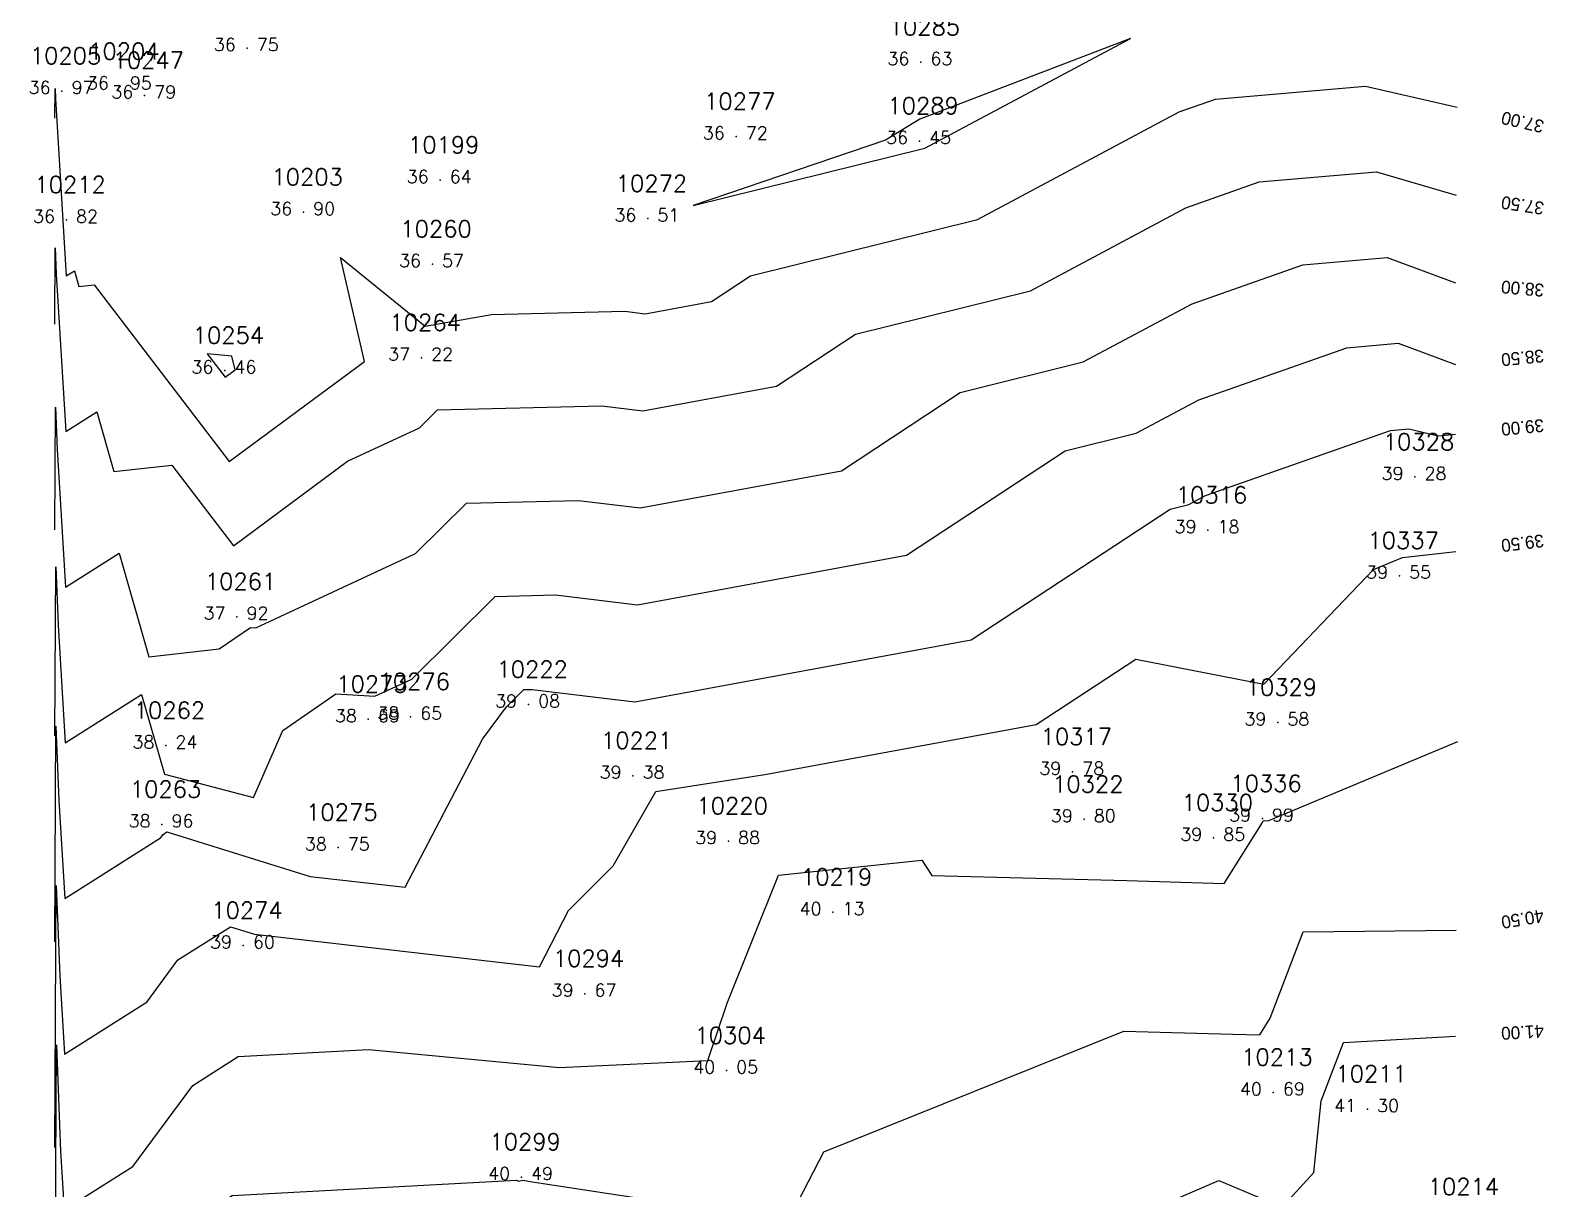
# Model space of a CAD drawing. Header units: millimetres. Extents: x 1412565 to 1412813, y 4931476 to 4931699.
# Drawn here: x 1412564.72 to 1412588.33, y 4931667.24 to 4931685.31 of the extents above; entities that cross this region are included whole.
import ezdxf
from ezdxf.enums import TextEntityAlignment as Align

# ---------------------------------------------------------------- set-up
doc = ezdxf.new("R2010")
doc.units = ezdxf.units.MM
for name, color, linetype in [('CIVIL', 50, 'Continuous'), ('CIVIL-DRAW', 80, 'Continuous'), ('CIVIL-NONAME', 130, 'Continuous'), ('CIVIL-TEXT', 240, 'Continuous'), ('CIVIL-Z', 50, 'Continuous'), ('Tcontours0', 7, 'Continuous'), ('Tcontours1', 7, 'Continuous'), ('Tcontours2', 7, 'Continuous')]:
    doc.layers.add(name, color=color, linetype=linetype)
doc.styles.add('CIVILCADMAIN', font='TXT.SHX')
doc.styles.add('MAVAT_HebTXT', font='hebtxt.shx')
doc.styles.get("Standard").update_dxf_attribs({"font": 'arial.ttf'})

# ---------------------------------------------------------------- blocks, each defined once
blk = doc.blocks.new('CIVIL-ZZ')
at = {"layer": 'CIVIL-DRAW'}
blk.add_point((0, 0), dxfattribs=at)
at = {"layer": 'CIVIL-NONAME'}
blk.add_attdef('NAME', text='', height=1.8, dxfattribs=at).set_placement((0, 2.1), align=Align.CENTER)
at = {"layer": 'CIVIL-TEXT', "flags": 8}
blk.add_attdef('TEXT', text='', height=2, dxfattribs=at).set_placement((0.2, -3.3), align=Align.CENTER)
at = {"layer": 'CIVIL-Z'}
blk.add_attdef('Z1', text='', height=1.6, dxfattribs=at).set_placement((-0.75, -0.225), align=Align.RIGHT)
blk.add_attdef('Z2', (0.75, -0.225), '', height=1.6, dxfattribs=at)

msp = doc.modelspace()

# ---------------------------------------------------------------- linework, layer by layer
at = {"layer": 'Tcontours0', "elevation": 40}
msp.add_lwpolyline([(1412565.097, 4931664.669), (1412565.124, 4931669.482), (1412565.19, 4931667.82), (1412565.246, 4931666.907), (1412566.134, 4931667.472), (1412566.317, 4931667.585), (1412567.251, 4931668.848), (1412567.962, 4931669.298), (1412569.991, 4931669.408), (1412572.972, 4931669.129), (1412575.289, 4931669.238), (1412575.589, 4931670.133), (1412576.392, 4931672.127), (1412578.629, 4931672.363), (1412578.784, 4931672.121), (1412581.823, 4931672.043), (1412583.346, 4931672.001), (1412583.942, 4931672.949), (1412583.953, 4931672.975), (1412584.039, 4931672.98), (1412586.988, 4931674.212)], dxfattribs=at)
at = {"layer": 'Tcontours1'}
for points, elevation in [([(1412565.1, 4931683.935), (1412565.102, 4931684.399), (1412565.109, 4931684.239), (1412565.278, 4931681.476), (1412565.405, 4931681.557), (1412565.476, 4931681.311), (1412565.715, 4931681.337), (1412567.82, 4931678.58), (1412569.931, 4931680.142), (1412569.555, 4931681.761), (1412570.878, 4931680.694), (1412571.914, 4931680.872), (1412573.995, 4931680.925), (1412574.311, 4931680.886), (1412575.343, 4931681.077), (1412575.954, 4931681.478), (1412579.497, 4931682.357), (1412582.641, 4931684.034), (1412583.209, 4931684.233), (1412585.551, 4931684.437), (1412586.977, 4931684.11)], 37), ([(1412565.099, 4931677.513), (1412565.109, 4931679.427), (1412565.136, 4931678.766), (1412565.267, 4931676.62), (1412566.102, 4931677.15), (1412566.568, 4931675.536), (1412567.662, 4931675.657), (1412568.153, 4931675.994), (1412568.237, 4931675.989), (1412570.727, 4931677.145), (1412571.52, 4931677.931), (1412573.272, 4931677.975), (1412574.231, 4931677.858), (1412577.371, 4931678.438), (1412579.227, 4931679.658), (1412581.145, 4931680.134), (1412582.847, 4931681.041), (1412584.573, 4931681.649), (1412585.889, 4931681.763), (1412586.954, 4931681.367)], 38), ([(1412565.098, 4931671.091), (1412565.117, 4931674.454), (1412565.163, 4931673.293), (1412565.257, 4931671.763), (1412566.746, 4931672.71), (1412566.753, 4931672.715), (1412566.788, 4931672.763), (1412566.849, 4931672.802), (1412569.085, 4931672.11), (1412570.566, 4931671.94), (1412571.77, 4931674.249), (1412572.148, 4931674.755), (1412572.418, 4931675.023), (1412572.548, 4931675.026), (1412574.15, 4931674.831), (1412579.399, 4931675.799), (1412582.501, 4931677.838), (1412582.793, 4931677.91), (1412583.053, 4931678.049), (1412585.938, 4931679.064), (1412586.226, 4931679.089), (1412586.684, 4931678.984), (1412586.955, 4931679.01)], 39), ([(1412565.096, 4931658.247), (1412565.131, 4931664.51), (1412565.217, 4931662.347), (1412565.235, 4931662.051), (1412565.523, 4931662.234), (1412565.882, 4931662.456), (1412567.713, 4931664.933), (1412567.766, 4931664.966), (1412568.378, 4931665), (1412569.139, 4931664.591), (1412570.045, 4931664.17), (1412570.235, 4931664.396), (1412570.61, 4931664.325), (1412573.542, 4931664.87), (1412576.342, 4931664.406), (1412577.27, 4931664.396), (1412577.769, 4931664.856), (1412578.011, 4931665.108), (1412583.259, 4931667.364), (1412584.251, 4931666.951), (1412584.744, 4931667.491), (1412584.857, 4931668.608), (1412585.204, 4931669.517), (1412586.952, 4931669.618)], 41)]:
    msp.add_lwpolyline(points, dxfattribs=dict(at, elevation=elevation))
at = {"layer": 'Tcontours2'}
for points, elevation in [([(1412575.057, 4931682.572), (1412578.672, 4931683.469), (1412581.882, 4931685.18), (1412578.596, 4931683.922), (1412578.06, 4931683.593), (1412575.057, 4931682.572)], 36.5), ([(1412565.099, 4931680.724), (1412565.106, 4931681.913), (1412565.122, 4931681.502), (1412565.273, 4931679.048), (1412565.753, 4931679.354), (1412566.022, 4931678.423), (1412566.924, 4931678.523), (1412567.885, 4931677.265), (1412569.668, 4931678.584), (1412570.787, 4931679.104), (1412571.071, 4931679.386), (1412573.634, 4931679.45), (1412574.271, 4931679.372), (1412576.357, 4931679.757), (1412577.591, 4931680.568), (1412580.321, 4931681.245), (1412582.744, 4931682.537), (1412583.891, 4931682.941), (1412585.72, 4931683.1), (1412586.962, 4931682.734)], 37.5), ([(1412565.098, 4931674.302), (1412565.113, 4931676.94), (1412565.149, 4931676.029), (1412565.262, 4931674.192), (1412566.45, 4931674.947), (1412566.808, 4931673.706), (1412568.201, 4931673.339), (1412568.656, 4931674.387), (1412569.484, 4931674.955), (1412570.093, 4931674.921), (1412570.668, 4931675.187), (1412571.969, 4931676.477), (1412572.91, 4931676.501), (1412574.191, 4931676.345), (1412578.385, 4931677.118), (1412580.864, 4931678.748), (1412581.969, 4931679.022), (1412582.95, 4931679.545), (1412585.256, 4931680.356), (1412586.057, 4931680.426), (1412586.955, 4931680.096)], 38.5), ([(1412567.476, 4931680.261), (1412567.755, 4931679.895), (1412567.912, 4931680.011), (1412567.862, 4931680.225), (1412567.476, 4931680.261)], 36.5), ([(1412565.097, 4931667.88), (1412565.12, 4931671.968), (1412565.176, 4931670.556), (1412565.251, 4931669.335), (1412566.44, 4931670.091), (1412566.535, 4931670.15), (1412567.02, 4931670.806), (1412567.842, 4931671.325), (1412568.214, 4931671.21), (1412572.659, 4931670.701), (1412573.116, 4931671.579), (1412573.81, 4931672.273), (1412574.478, 4931673.435), (1412576.178, 4931673.698), (1412580.412, 4931674.479), (1412581.965, 4931675.499), (1412583.962, 4931675.11), (1412585.676, 4931676.896), (1412586.124, 4931677.085), (1412586.958, 4931677.177)], 39.5), ([(1412565.096, 4931661.458), (1412565.127, 4931666.996), (1412565.203, 4931665.083), (1412565.241, 4931664.479), (1412565.829, 4931664.853), (1412566.1, 4931665.02), (1412567.482, 4931666.891), (1412567.864, 4931667.132), (1412572.302, 4931667.373), (1412572.331, 4931667.357), (1412572.403, 4931667.37), (1412572.581, 4931667.34), (1412576.54, 4931666.736), (1412577.096, 4931667.812), (1412581.779, 4931669.693), (1412583.48, 4931669.649), (1412583.9, 4931669.638), (1412584.064, 4931669.899), (1412584.578, 4931671.246), (1412586.964, 4931671.272)], 40.5)]:
    msp.add_lwpolyline(points, dxfattribs=dict(at, elevation=elevation))

# ---------------------------------------------------------------- block references
at = {"layer": 'CIVIL'}
ref = msp.add_blockref('CIVIL-ZZ', (1412568.1, 4931685.03, 36.75), dxfattribs=dict(at, xscale=0.2, yscale=0.2))
ref.add_attrib('Z2', '75', (1412568.25, 4931684.985), dxfattribs={"layer": 'CIVIL-Z', "height": 0.2, "style": 'CIVILCADMAIN'})
ref.add_attrib('Z1', '36', (1412567.58, 4931684.985), dxfattribs={"layer": 'CIVIL-Z', "height": 0.2, "style": 'CIVILCADMAIN'})
ref.add_attrib('NAME', '10198', (1412567.6, 4931685.45), dxfattribs={"layer": 'CIVIL-NONAME', "height": 0.26, "style": 'CIVILCADMAIN'})
ref = msp.add_blockref('CIVIL-ZZ', (1412578.61, 4931684.81, 36.63), dxfattribs=dict(at, xscale=0.2, yscale=0.2))
ref.add_attrib('Z2', '63', (1412578.76, 4931684.765), dxfattribs={"layer": 'CIVIL-Z', "height": 0.2, "style": 'CIVILCADMAIN'})
ref.add_attrib('Z1', '36', (1412578.09, 4931684.765), dxfattribs={"layer": 'CIVIL-Z', "height": 0.2, "style": 'CIVILCADMAIN'})
ref.add_attrib('NAME', '10285', (1412578.11, 4931685.23), dxfattribs={"layer": 'CIVIL-NONAME', "height": 0.26, "style": 'CIVILCADMAIN'})
ref = msp.add_blockref('CIVIL-ZZ', (1412565.21, 4931684.36, 36.97), dxfattribs=dict(at, xscale=0.2, yscale=0.2))
ref.add_attrib('Z2', '97', (1412565.36, 4931684.315), dxfattribs={"layer": 'CIVIL-Z', "height": 0.2, "style": 'CIVILCADMAIN'})
ref.add_attrib('Z1', '36', (1412564.69, 4931684.315), dxfattribs={"layer": 'CIVIL-Z', "height": 0.2, "style": 'CIVILCADMAIN'})
ref.add_attrib('NAME', '10205', (1412564.71, 4931684.78), dxfattribs={"layer": 'CIVIL-NONAME', "height": 0.26, "style": 'CIVILCADMAIN'})
ref = msp.add_blockref('CIVIL-ZZ', (1412566.12, 4931684.43, 36.95), dxfattribs=dict(at, xscale=0.2, yscale=0.2))
ref.add_attrib('Z2', '95', (1412566.27, 4931684.385), dxfattribs={"layer": 'CIVIL-Z', "height": 0.2, "style": 'CIVILCADMAIN'})
ref.add_attrib('Z1', '36', (1412565.6, 4931684.385), dxfattribs={"layer": 'CIVIL-Z', "height": 0.2, "style": 'CIVILCADMAIN'})
ref.add_attrib('NAME', '10204', (1412565.62, 4931684.85), dxfattribs={"layer": 'CIVIL-NONAME', "height": 0.26, "style": 'CIVILCADMAIN'})
ref = msp.add_blockref('CIVIL-ZZ', (1412566.5, 4931684.29, 36.79), dxfattribs=dict(at, xscale=0.2, yscale=0.2))
ref.add_attrib('Z2', '79', (1412566.65, 4931684.245), dxfattribs={"layer": 'CIVIL-Z', "height": 0.2, "style": 'CIVILCADMAIN'})
ref.add_attrib('Z1', '36', (1412565.98, 4931684.245), dxfattribs={"layer": 'CIVIL-Z', "height": 0.2, "style": 'CIVILCADMAIN'})
ref.add_attrib('NAME', '10247', (1412566, 4931684.71), dxfattribs={"layer": 'CIVIL-NONAME', "height": 0.26, "style": 'CIVILCADMAIN'})
ref = msp.add_blockref('CIVIL-ZZ', (1412575.73, 4931683.65, 36.72), dxfattribs=dict(at, xscale=0.2, yscale=0.2))
ref.add_attrib('Z2', '72', (1412575.88, 4931683.605), dxfattribs={"layer": 'CIVIL-Z', "height": 0.2, "style": 'CIVILCADMAIN'})
ref.add_attrib('Z1', '36', (1412575.21, 4931683.605), dxfattribs={"layer": 'CIVIL-Z', "height": 0.2, "style": 'CIVILCADMAIN'})
ref.add_attrib('NAME', '10277', (1412575.23, 4931684.07), dxfattribs={"layer": 'CIVIL-NONAME', "height": 0.26, "style": 'CIVILCADMAIN'})
ref = msp.add_blockref('CIVIL-ZZ', (1412578.59, 4931683.58, 36.45), dxfattribs=dict(at, xscale=0.2, yscale=0.2))
ref.add_attrib('Z2', '45', (1412578.74, 4931683.535), dxfattribs={"layer": 'CIVIL-Z', "height": 0.2, "style": 'CIVILCADMAIN'})
ref.add_attrib('Z1', '36', (1412578.07, 4931683.535), dxfattribs={"layer": 'CIVIL-Z', "height": 0.2, "style": 'CIVILCADMAIN'})
ref.add_attrib('NAME', '10289', (1412578.09, 4931684), dxfattribs={"layer": 'CIVIL-NONAME', "height": 0.26, "style": 'CIVILCADMAIN'})
ref = msp.add_blockref('CIVIL-ZZ', (1412571.11, 4931682.97, 36.64), dxfattribs=dict(at, xscale=0.2, yscale=0.2))
ref.add_attrib('Z2', '64', (1412571.26, 4931682.925), dxfattribs={"layer": 'CIVIL-Z', "height": 0.2, "style": 'CIVILCADMAIN'})
ref.add_attrib('Z1', '36', (1412570.59, 4931682.925), dxfattribs={"layer": 'CIVIL-Z', "height": 0.2, "style": 'CIVILCADMAIN'})
ref.add_attrib('NAME', '10199', (1412570.61, 4931683.39), dxfattribs={"layer": 'CIVIL-NONAME', "height": 0.26, "style": 'CIVILCADMAIN'})
ref = msp.add_blockref('CIVIL-ZZ', (1412568.98, 4931682.47, 36.9), dxfattribs=dict(at, xscale=0.2, yscale=0.2))
ref.add_attrib('Z2', '90', (1412569.13, 4931682.425), dxfattribs={"layer": 'CIVIL-Z', "height": 0.2, "style": 'CIVILCADMAIN'})
ref.add_attrib('Z1', '36', (1412568.46, 4931682.425), dxfattribs={"layer": 'CIVIL-Z', "height": 0.2, "style": 'CIVILCADMAIN'})
ref.add_attrib('NAME', '10203', (1412568.48, 4931682.89), dxfattribs={"layer": 'CIVIL-NONAME', "height": 0.26, "style": 'CIVILCADMAIN'})
ref = msp.add_blockref('CIVIL-ZZ', (1412565.28, 4931682.35, 36.82), dxfattribs=dict(at, xscale=0.2, yscale=0.2))
ref.add_attrib('Z2', '82', (1412565.43, 4931682.305), dxfattribs={"layer": 'CIVIL-Z', "height": 0.2, "style": 'CIVILCADMAIN'})
ref.add_attrib('Z1', '36', (1412564.76, 4931682.305), dxfattribs={"layer": 'CIVIL-Z', "height": 0.2, "style": 'CIVILCADMAIN'})
ref.add_attrib('NAME', '10212', (1412564.78, 4931682.77), dxfattribs={"layer": 'CIVIL-NONAME', "height": 0.26, "style": 'CIVILCADMAIN'})
ref = msp.add_blockref('CIVIL-ZZ', (1412574.35, 4931682.37, 36.51), dxfattribs=dict(at, xscale=0.2, yscale=0.2))
ref.add_attrib('Z2', '51', (1412574.5, 4931682.325), dxfattribs={"layer": 'CIVIL-Z', "height": 0.2, "style": 'CIVILCADMAIN'})
ref.add_attrib('Z1', '36', (1412573.83, 4931682.325), dxfattribs={"layer": 'CIVIL-Z', "height": 0.2, "style": 'CIVILCADMAIN'})
ref.add_attrib('NAME', '10272', (1412573.85, 4931682.79), dxfattribs={"layer": 'CIVIL-NONAME', "height": 0.26, "style": 'CIVILCADMAIN'})
ref = msp.add_blockref('CIVIL-ZZ', (1412570.99, 4931681.66, 36.57), dxfattribs=dict(at, xscale=0.2, yscale=0.2))
ref.add_attrib('Z2', '57', (1412571.14, 4931681.615), dxfattribs={"layer": 'CIVIL-Z', "height": 0.2, "style": 'CIVILCADMAIN'})
ref.add_attrib('Z1', '36', (1412570.47, 4931681.615), dxfattribs={"layer": 'CIVIL-Z', "height": 0.2, "style": 'CIVILCADMAIN'})
ref.add_attrib('NAME', '10260', (1412570.49, 4931682.08), dxfattribs={"layer": 'CIVIL-NONAME', "height": 0.26, "style": 'CIVILCADMAIN'})
ref = msp.add_blockref('CIVIL-ZZ', (1412570.82, 4931680.2, 37.22), dxfattribs=dict(at, xscale=0.2, yscale=0.2))
ref.add_attrib('Z2', '22', (1412570.97, 4931680.155), dxfattribs={"layer": 'CIVIL-Z', "height": 0.2, "style": 'CIVILCADMAIN'})
ref.add_attrib('Z1', '37', (1412570.3, 4931680.155), dxfattribs={"layer": 'CIVIL-Z', "height": 0.2, "style": 'CIVILCADMAIN'})
ref.add_attrib('NAME', '10264', (1412570.32, 4931680.62), dxfattribs={"layer": 'CIVIL-NONAME', "height": 0.26, "style": 'CIVILCADMAIN'})
ref = msp.add_blockref('CIVIL-ZZ', (1412567.75, 4931680, 36.46), dxfattribs=dict(at, xscale=0.2, yscale=0.2))
ref.add_attrib('Z2', '46', (1412567.9, 4931679.955), dxfattribs={"layer": 'CIVIL-Z', "height": 0.2, "style": 'CIVILCADMAIN'})
ref.add_attrib('Z1', '36', (1412567.23, 4931679.955), dxfattribs={"layer": 'CIVIL-Z', "height": 0.2, "style": 'CIVILCADMAIN'})
ref.add_attrib('NAME', '10254', (1412567.25, 4931680.42), dxfattribs={"layer": 'CIVIL-NONAME', "height": 0.26, "style": 'CIVILCADMAIN'})
ref = msp.add_blockref('CIVIL-ZZ', (1412586.32, 4931678.34, 39.28), dxfattribs=dict(at, xscale=0.2, yscale=0.2))
ref.add_attrib('Z2', '28', (1412586.47, 4931678.295), dxfattribs={"layer": 'CIVIL-Z', "height": 0.2, "style": 'CIVILCADMAIN'})
ref.add_attrib('Z1', '39', (1412585.8, 4931678.295), dxfattribs={"layer": 'CIVIL-Z', "height": 0.2, "style": 'CIVILCADMAIN'})
ref.add_attrib('NAME', '10328', (1412585.82, 4931678.76), dxfattribs={"layer": 'CIVIL-NONAME', "height": 0.26, "style": 'CIVILCADMAIN'})
ref = msp.add_blockref('CIVIL-ZZ', (1412583.09, 4931677.51, 39.18), dxfattribs=dict(at, xscale=0.2, yscale=0.2))
ref.add_attrib('Z2', '18', (1412583.24, 4931677.465), dxfattribs={"layer": 'CIVIL-Z', "height": 0.2, "style": 'CIVILCADMAIN'})
ref.add_attrib('Z1', '39', (1412582.57, 4931677.465), dxfattribs={"layer": 'CIVIL-Z', "height": 0.2, "style": 'CIVILCADMAIN'})
ref.add_attrib('NAME', '10316', (1412582.59, 4931677.93), dxfattribs={"layer": 'CIVIL-NONAME', "height": 0.26, "style": 'CIVILCADMAIN'})
ref = msp.add_blockref('CIVIL-ZZ', (1412586.08, 4931676.8, 39.55), dxfattribs=dict(at, xscale=0.2, yscale=0.2))
ref.add_attrib('Z2', '55', (1412586.23, 4931676.755), dxfattribs={"layer": 'CIVIL-Z', "height": 0.2, "style": 'CIVILCADMAIN'})
ref.add_attrib('Z1', '39', (1412585.56, 4931676.755), dxfattribs={"layer": 'CIVIL-Z', "height": 0.2, "style": 'CIVILCADMAIN'})
ref.add_attrib('NAME', '10337', (1412585.58, 4931677.22), dxfattribs={"layer": 'CIVIL-NONAME', "height": 0.26, "style": 'CIVILCADMAIN'})
ref = msp.add_blockref('CIVIL-ZZ', (1412567.94, 4931676.16, 37.92), dxfattribs=dict(at, xscale=0.2, yscale=0.2))
ref.add_attrib('Z2', '92', (1412568.09, 4931676.115), dxfattribs={"layer": 'CIVIL-Z', "height": 0.2, "style": 'CIVILCADMAIN'})
ref.add_attrib('Z1', '37', (1412567.42, 4931676.115), dxfattribs={"layer": 'CIVIL-Z', "height": 0.2, "style": 'CIVILCADMAIN'})
ref.add_attrib('NAME', '10261', (1412567.44, 4931676.58), dxfattribs={"layer": 'CIVIL-NONAME', "height": 0.26, "style": 'CIVILCADMAIN'})
ref = msp.add_blockref('CIVIL-ZZ', (1412570.65, 4931674.6, 38.65), dxfattribs=dict(at, xscale=0.2, yscale=0.2))
ref.add_attrib('Z2', '65', (1412570.8, 4931674.555), dxfattribs={"layer": 'CIVIL-Z', "height": 0.2, "style": 'CIVILCADMAIN'})
ref.add_attrib('Z1', '38', (1412570.13, 4931674.555), dxfattribs={"layer": 'CIVIL-Z', "height": 0.2, "style": 'CIVILCADMAIN'})
ref.add_attrib('NAME', '10276', (1412570.15, 4931675.02), dxfattribs={"layer": 'CIVIL-NONAME', "height": 0.26, "style": 'CIVILCADMAIN'})
ref = msp.add_blockref('CIVIL-ZZ', (1412572.49, 4931674.79, 39.08), dxfattribs=dict(at, xscale=0.2, yscale=0.2))
ref.add_attrib('Z2', '08', (1412572.64, 4931674.745), dxfattribs={"layer": 'CIVIL-Z', "height": 0.2, "style": 'CIVILCADMAIN'})
ref.add_attrib('Z1', '39', (1412571.97, 4931674.745), dxfattribs={"layer": 'CIVIL-Z', "height": 0.2, "style": 'CIVILCADMAIN'})
ref.add_attrib('NAME', '10222', (1412571.99, 4931675.21), dxfattribs={"layer": 'CIVIL-NONAME', "height": 0.26, "style": 'CIVILCADMAIN'})
ref = msp.add_blockref('CIVIL-ZZ', (1412569.99, 4931674.56, 38.69), dxfattribs=dict(at, xscale=0.2, yscale=0.2))
ref.add_attrib('Z2', '69', (1412570.14, 4931674.515), dxfattribs={"layer": 'CIVIL-Z', "height": 0.2, "style": 'CIVILCADMAIN'})
ref.add_attrib('Z1', '38', (1412569.47, 4931674.515), dxfattribs={"layer": 'CIVIL-Z', "height": 0.2, "style": 'CIVILCADMAIN'})
ref.add_attrib('NAME', '10273', (1412569.49, 4931674.98), dxfattribs={"layer": 'CIVIL-NONAME', "height": 0.26, "style": 'CIVILCADMAIN'})
ref = msp.add_blockref('CIVIL-ZZ', (1412584.18, 4931674.51, 39.58), dxfattribs=dict(at, xscale=0.2, yscale=0.2))
ref.add_attrib('Z2', '58', (1412584.33, 4931674.465), dxfattribs={"layer": 'CIVIL-Z', "height": 0.2, "style": 'CIVILCADMAIN'})
ref.add_attrib('Z1', '39', (1412583.66, 4931674.465), dxfattribs={"layer": 'CIVIL-Z', "height": 0.2, "style": 'CIVILCADMAIN'})
ref.add_attrib('NAME', '10329', (1412583.68, 4931674.93), dxfattribs={"layer": 'CIVIL-NONAME', "height": 0.26, "style": 'CIVILCADMAIN'})
ref = msp.add_blockref('CIVIL-ZZ', (1412566.83, 4931674.15, 38.24), dxfattribs=dict(at, xscale=0.2, yscale=0.2))
ref.add_attrib('Z2', '24', (1412566.98, 4931674.105), dxfattribs={"layer": 'CIVIL-Z', "height": 0.2, "style": 'CIVILCADMAIN'})
ref.add_attrib('Z1', '38', (1412566.31, 4931674.105), dxfattribs={"layer": 'CIVIL-Z', "height": 0.2, "style": 'CIVILCADMAIN'})
ref.add_attrib('NAME', '10262', (1412566.33, 4931674.57), dxfattribs={"layer": 'CIVIL-NONAME', "height": 0.26, "style": 'CIVILCADMAIN'})
ref = msp.add_blockref('CIVIL-ZZ', (1412574.12, 4931673.68, 39.38), dxfattribs=dict(at, xscale=0.2, yscale=0.2))
ref.add_attrib('Z2', '38', (1412574.27, 4931673.635), dxfattribs={"layer": 'CIVIL-Z', "height": 0.2, "style": 'CIVILCADMAIN'})
ref.add_attrib('Z1', '39', (1412573.6, 4931673.635), dxfattribs={"layer": 'CIVIL-Z', "height": 0.2, "style": 'CIVILCADMAIN'})
ref.add_attrib('NAME', '10221', (1412573.62, 4931674.1), dxfattribs={"layer": 'CIVIL-NONAME', "height": 0.26, "style": 'CIVILCADMAIN'})
ref = msp.add_blockref('CIVIL-ZZ', (1412580.98, 4931673.74, 39.78), dxfattribs=dict(at, xscale=0.2, yscale=0.2))
ref.add_attrib('Z2', '78', (1412581.13, 4931673.695), dxfattribs={"layer": 'CIVIL-Z', "height": 0.2, "style": 'CIVILCADMAIN'})
ref.add_attrib('Z1', '39', (1412580.46, 4931673.695), dxfattribs={"layer": 'CIVIL-Z', "height": 0.2, "style": 'CIVILCADMAIN'})
ref.add_attrib('NAME', '10317', (1412580.48, 4931674.16), dxfattribs={"layer": 'CIVIL-NONAME', "height": 0.26, "style": 'CIVILCADMAIN'})
ref = msp.add_blockref('CIVIL-ZZ', (1412581.16, 4931673, 39.8), dxfattribs=dict(at, xscale=0.2, yscale=0.2))
ref.add_attrib('Z2', '80', (1412581.31, 4931672.955), dxfattribs={"layer": 'CIVIL-Z', "height": 0.2, "style": 'CIVILCADMAIN'})
ref.add_attrib('Z1', '39', (1412580.64, 4931672.955), dxfattribs={"layer": 'CIVIL-Z', "height": 0.2, "style": 'CIVILCADMAIN'})
ref.add_attrib('NAME', '10322', (1412580.66, 4931673.42), dxfattribs={"layer": 'CIVIL-NONAME', "height": 0.26, "style": 'CIVILCADMAIN'})
ref = msp.add_blockref('CIVIL-ZZ', (1412583.94, 4931673.01, 39.99), dxfattribs=dict(at, xscale=0.2, yscale=0.2))
ref.add_attrib('Z2', '99', (1412584.09, 4931672.965), dxfattribs={"layer": 'CIVIL-Z', "height": 0.2, "style": 'CIVILCADMAIN'})
ref.add_attrib('Z1', '39', (1412583.42, 4931672.965), dxfattribs={"layer": 'CIVIL-Z', "height": 0.2, "style": 'CIVILCADMAIN'})
ref.add_attrib('NAME', '10336', (1412583.44, 4931673.43), dxfattribs={"layer": 'CIVIL-NONAME', "height": 0.26, "style": 'CIVILCADMAIN'})
ref = msp.add_blockref('CIVIL-ZZ', (1412566.77, 4931672.92, 38.96), dxfattribs=dict(at, xscale=0.2, yscale=0.2))
ref.add_attrib('Z2', '96', (1412566.92, 4931672.875), dxfattribs={"layer": 'CIVIL-Z', "height": 0.2, "style": 'CIVILCADMAIN'})
ref.add_attrib('Z1', '38', (1412566.25, 4931672.875), dxfattribs={"layer": 'CIVIL-Z', "height": 0.2, "style": 'CIVILCADMAIN'})
ref.add_attrib('NAME', '10263', (1412566.27, 4931673.34), dxfattribs={"layer": 'CIVIL-NONAME', "height": 0.26, "style": 'CIVILCADMAIN'})
ref = msp.add_blockref('CIVIL-ZZ', (1412583.18, 4931672.71, 39.85), dxfattribs=dict(at, xscale=0.2, yscale=0.2))
ref.add_attrib('Z2', '85', (1412583.33, 4931672.665), dxfattribs={"layer": 'CIVIL-Z', "height": 0.2, "style": 'CIVILCADMAIN'})
ref.add_attrib('Z1', '39', (1412582.66, 4931672.665), dxfattribs={"layer": 'CIVIL-Z', "height": 0.2, "style": 'CIVILCADMAIN'})
ref.add_attrib('NAME', '10330', (1412582.68, 4931673.13), dxfattribs={"layer": 'CIVIL-NONAME', "height": 0.26, "style": 'CIVILCADMAIN'})
ref = msp.add_blockref('CIVIL-ZZ', (1412569.52, 4931672.56, 38.75), dxfattribs=dict(at, xscale=0.2, yscale=0.2))
ref.add_attrib('Z2', '75', (1412569.67, 4931672.515), dxfattribs={"layer": 'CIVIL-Z', "height": 0.2, "style": 'CIVILCADMAIN'})
ref.add_attrib('Z1', '38', (1412569, 4931672.515), dxfattribs={"layer": 'CIVIL-Z', "height": 0.2, "style": 'CIVILCADMAIN'})
ref.add_attrib('NAME', '10275', (1412569.02, 4931672.98), dxfattribs={"layer": 'CIVIL-NONAME', "height": 0.26, "style": 'CIVILCADMAIN'})
ref = msp.add_blockref('CIVIL-ZZ', (1412575.61, 4931672.66, 39.88), dxfattribs=dict(at, xscale=0.2, yscale=0.2))
ref.add_attrib('Z2', '88', (1412575.76, 4931672.615), dxfattribs={"layer": 'CIVIL-Z', "height": 0.2, "style": 'CIVILCADMAIN'})
ref.add_attrib('Z1', '39', (1412575.09, 4931672.615), dxfattribs={"layer": 'CIVIL-Z', "height": 0.2, "style": 'CIVILCADMAIN'})
ref.add_attrib('NAME', '10220', (1412575.11, 4931673.08), dxfattribs={"layer": 'CIVIL-NONAME', "height": 0.26, "style": 'CIVILCADMAIN'})
ref = msp.add_blockref('CIVIL-ZZ', (1412577.24, 4931671.55, 40.13), dxfattribs=dict(at, xscale=0.2, yscale=0.2))
ref.add_attrib('Z2', '13', (1412577.39, 4931671.505), dxfattribs={"layer": 'CIVIL-Z', "height": 0.2, "style": 'CIVILCADMAIN'})
ref.add_attrib('Z1', '40', (1412576.72, 4931671.505), dxfattribs={"layer": 'CIVIL-Z', "height": 0.2, "style": 'CIVILCADMAIN'})
ref.add_attrib('NAME', '10219', (1412576.74, 4931671.97), dxfattribs={"layer": 'CIVIL-NONAME', "height": 0.26, "style": 'CIVILCADMAIN'})
ref = msp.add_blockref('CIVIL-ZZ', (1412568.04, 4931671.03, 39.6), dxfattribs=dict(at, xscale=0.2, yscale=0.2))
ref.add_attrib('Z2', '60', (1412568.19, 4931670.985), dxfattribs={"layer": 'CIVIL-Z', "height": 0.2, "style": 'CIVILCADMAIN'})
ref.add_attrib('Z1', '39', (1412567.52, 4931670.985), dxfattribs={"layer": 'CIVIL-Z', "height": 0.2, "style": 'CIVILCADMAIN'})
ref.add_attrib('NAME', '10274', (1412567.54, 4931671.45), dxfattribs={"layer": 'CIVIL-NONAME', "height": 0.26, "style": 'CIVILCADMAIN'})
ref = msp.add_blockref('CIVIL-ZZ', (1412573.37, 4931670.28, 39.67), dxfattribs=dict(at, xscale=0.2, yscale=0.2))
ref.add_attrib('Z2', '67', (1412573.52, 4931670.235), dxfattribs={"layer": 'CIVIL-Z', "height": 0.2, "style": 'CIVILCADMAIN'})
ref.add_attrib('Z1', '39', (1412572.85, 4931670.235), dxfattribs={"layer": 'CIVIL-Z', "height": 0.2, "style": 'CIVILCADMAIN'})
ref.add_attrib('NAME', '10294', (1412572.87, 4931670.7), dxfattribs={"layer": 'CIVIL-NONAME', "height": 0.26, "style": 'CIVILCADMAIN'})
ref = msp.add_blockref('CIVIL-ZZ', (1412575.58, 4931669.08, 40.05), dxfattribs=dict(at, xscale=0.2, yscale=0.2))
ref.add_attrib('Z2', '05', (1412575.73, 4931669.035), dxfattribs={"layer": 'CIVIL-Z', "height": 0.2, "style": 'CIVILCADMAIN'})
ref.add_attrib('Z1', '40', (1412575.06, 4931669.035), dxfattribs={"layer": 'CIVIL-Z', "height": 0.2, "style": 'CIVILCADMAIN'})
ref.add_attrib('NAME', '10304', (1412575.08, 4931669.5), dxfattribs={"layer": 'CIVIL-NONAME', "height": 0.26, "style": 'CIVILCADMAIN'})
ref = msp.add_blockref('CIVIL-ZZ', (1412584.11, 4931668.74, 40.69), dxfattribs=dict(at, xscale=0.2, yscale=0.2))
ref.add_attrib('Z2', '69', (1412584.26, 4931668.695), dxfattribs={"layer": 'CIVIL-Z', "height": 0.2, "style": 'CIVILCADMAIN'})
ref.add_attrib('Z1', '40', (1412583.59, 4931668.695), dxfattribs={"layer": 'CIVIL-Z', "height": 0.2, "style": 'CIVILCADMAIN'})
ref.add_attrib('NAME', '10213', (1412583.61, 4931669.16), dxfattribs={"layer": 'CIVIL-NONAME', "height": 0.26, "style": 'CIVILCADMAIN'})
ref = msp.add_blockref('CIVIL-ZZ', (1412585.58, 4931668.48, 41.3), dxfattribs=dict(at, xscale=0.2, yscale=0.2))
ref.add_attrib('Z2', '30', (1412585.73, 4931668.435), dxfattribs={"layer": 'CIVIL-Z', "height": 0.2, "style": 'CIVILCADMAIN'})
ref.add_attrib('Z1', '41', (1412585.06, 4931668.435), dxfattribs={"layer": 'CIVIL-Z', "height": 0.2, "style": 'CIVILCADMAIN'})
ref.add_attrib('NAME', '10211', (1412585.08, 4931668.9), dxfattribs={"layer": 'CIVIL-NONAME', "height": 0.26, "style": 'CIVILCADMAIN'})
ref = msp.add_blockref('CIVIL-ZZ', (1412572.38, 4931667.42, 40.49), dxfattribs=dict(at, xscale=0.2, yscale=0.2))
ref.add_attrib('Z2', '49', (1412572.53, 4931667.375), dxfattribs={"layer": 'CIVIL-Z', "height": 0.2, "style": 'CIVILCADMAIN'})
ref.add_attrib('Z1', '40', (1412571.86, 4931667.375), dxfattribs={"layer": 'CIVIL-Z', "height": 0.2, "style": 'CIVILCADMAIN'})
ref.add_attrib('NAME', '10299', (1412571.88, 4931667.84), dxfattribs={"layer": 'CIVIL-NONAME', "height": 0.26, "style": 'CIVILCADMAIN'})
ref = msp.add_blockref('CIVIL-ZZ', (1412587.02, 4931666.72, 41.31), dxfattribs=dict(at, xscale=0.2, yscale=0.2))
ref.add_attrib('Z2', '31', (1412587.17, 4931666.675), dxfattribs={"layer": 'CIVIL-Z', "height": 0.2, "style": 'CIVILCADMAIN'})
ref.add_attrib('Z1', '41', (1412586.5, 4931666.675), dxfattribs={"layer": 'CIVIL-Z', "height": 0.2, "style": 'CIVILCADMAIN'})
ref.add_attrib('NAME', '10214', (1412586.52, 4931667.14), dxfattribs={"layer": 'CIVIL-NONAME', "height": 0.26, "style": 'CIVILCADMAIN'})

# ---------------------------------------------------------------- texts
at = {"layer": 'Tcontours1', "style": 'MAVAT_HebTXT'}
for s, rotation, p in [('37.00', 167.0574, (1412588, 4931683.874, 37)), ('38.00', 175.1398, (1412588, 4931681.278, 38)), ('39.00', 185.6109, (1412588, 4931679.113, 39)), ('41.00', 183.2836, (1412588, 4931669.678, 41))]:
    msp.add_text(s, height=0.2, rotation=rotation, dxfattribs=at).set_placement(p, align=Align.MIDDLE_CENTER)
at = {"layer": 'Tcontours2', "style": 'MAVAT_HebTXT'}
for s, rotation, p in [('37.50', 171.3455, (1412588, 4931682.576, 37.5)), ('38.50', 185.6109, (1412588, 4931680.198, 38.5)), ('39.50', 187.0784, (1412588, 4931677.307, 39.5)), ('40.50', 189.3479, (1412588, 4931671.443, 40.5))]:
    msp.add_text(s, height=0.2, rotation=rotation, dxfattribs=at).set_placement(p, align=Align.MIDDLE_CENTER)

doc.saveas('drawing.dxf')
